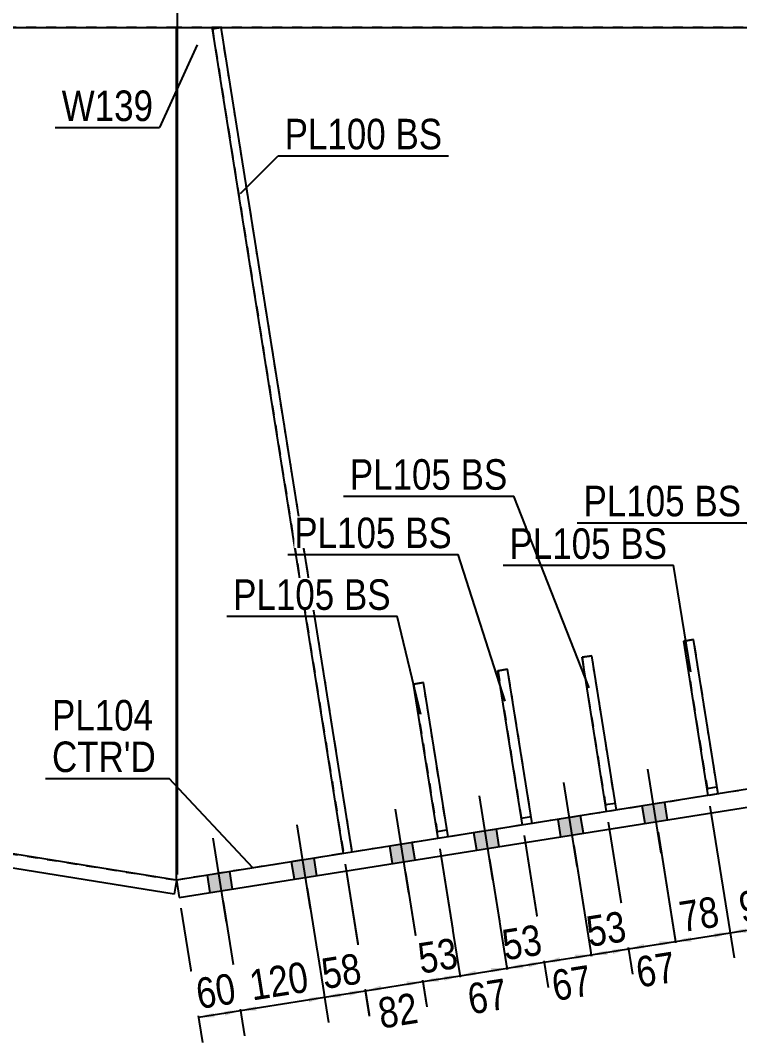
# Model space of a CAD drawing. Header units: millimetres. Extents: x -351 to 51, y -184 to 93.
# Drawn here: x -92.1 to -24.6, y -55.3 to 40.7 of the extents above; entities that cross this region are included whole.
import ezdxf

# ---------------------------------------------------------------- set-up
doc = ezdxf.new("R2010")
doc.units = ezdxf.units.MM
doc.linetypes.add('DXK_LINE_DOT1', pattern=[1.8814, 0.9407, -0.9407])
doc.styles.add('Arial Narrow', font='ARIALN.TTF', dxfattribs={"height": 0.2})

# ---------------------------------------------------------------- blocks, each defined once
blk = doc.blocks.new('Part-623384917-1373 - 1231')
at = {"color": 7, "linetype": 'DXK_LINE_DOT1'}
for p, q in [((-46.346, -20.207), (-47.268, -20.354)), ((-47.268, -20.354), (-44.965, -34.839)), ((-44.043, -34.692), (-46.346, -20.207)), ((-45.07, -34.18), (-44.148, -34.034))]:
    blk.add_line(p, q, dxfattribs=at)
blk = doc.blocks.new('Part-623384917-1383 - 1231')
at = {"color": 7, "linetype": 'DXK_LINE_DOT1'}
for p, q in [((-38.446, -18.951), (-39.367, -19.098)), ((-39.367, -19.098), (-37.064, -33.582)), ((-36.142, -33.436), (-38.446, -18.951)), ((-37.169, -32.924), (-36.247, -32.777))]:
    blk.add_line(p, q, dxfattribs=at)
blk = doc.blocks.new('Bolt-623384917-1241 - 1231')
at = {"linetype": 'Continuous'}
for points in [[(31.606, -22.663), (29.5, -22.998), (29.761, -24.644), (31.868, -24.309)], [(31.606, -22.663), (29.5, -22.998), (29.761, -24.644), (31.868, -24.309)], [(31.606, -22.663), (29.5, -22.998), (29.761, -24.644), (31.868, -24.309)], [(31.606, -22.663), (29.5, -22.998), (29.761, -24.644), (31.868, -24.309)], [(23.706, -23.919), (21.599, -24.254), (21.861, -25.9), (23.967, -25.565)], [(23.706, -23.919), (21.599, -24.254), (21.861, -25.9), (23.967, -25.565)], [(23.706, -23.919), (21.599, -24.254), (21.861, -25.9), (23.967, -25.565)], [(23.706, -23.919), (21.599, -24.254), (21.861, -25.9), (23.967, -25.565)], [(14.488, -25.385), (12.381, -25.72), (12.643, -27.366), (14.75, -27.031)], [(14.488, -25.385), (12.381, -25.72), (12.643, -27.366), (14.75, -27.031)], [(14.488, -25.385), (12.381, -25.72), (12.643, -27.366), (14.75, -27.031)], [(14.488, -25.385), (12.381, -25.72), (12.643, -27.366), (14.75, -27.031)], [(6.587, -26.641), (4.481, -26.976), (4.742, -28.622), (6.849, -28.287)], [(6.587, -26.641), (4.481, -26.976), (4.742, -28.622), (6.849, -28.287)], [(6.587, -26.641), (4.481, -26.976), (4.742, -28.622), (6.849, -28.287)], [(6.587, -26.641), (4.481, -26.976), (4.742, -28.622), (6.849, -28.287)], [(-1.313, -27.897), (-3.42, -28.233), (-3.158, -29.878), (-1.052, -29.543)], [(-1.313, -27.897), (-3.42, -28.233), (-3.158, -29.878), (-1.052, -29.543)], [(-1.313, -27.897), (-3.42, -28.233), (-3.158, -29.878), (-1.052, -29.543)], [(-1.313, -27.897), (-3.42, -28.233), (-3.158, -29.878), (-1.052, -29.543)], [(-9.214, -29.154), (-11.321, -29.489), (-11.059, -31.135), (-8.952, -30.8)], [(-9.214, -29.154), (-11.321, -29.489), (-11.059, -31.135), (-8.952, -30.8)], [(-9.214, -29.154), (-11.321, -29.489), (-11.059, -31.135), (-8.952, -30.8)], [(-9.214, -29.154), (-11.321, -29.489), (-11.059, -31.135), (-8.952, -30.8)], [(-20.407, -30.934), (-22.514, -31.269), (-22.252, -32.915), (-20.145, -32.58)], [(-20.407, -30.934), (-22.514, -31.269), (-22.252, -32.915), (-20.145, -32.58)], [(-20.407, -30.934), (-22.514, -31.269), (-22.252, -32.915), (-20.145, -32.58)], [(-20.407, -30.934), (-22.514, -31.269), (-22.252, -32.915), (-20.145, -32.58)], [(-31.599, -32.713), (-33.706, -33.048), (-33.445, -34.694), (-31.338, -34.359)], [(-31.599, -32.713), (-33.706, -33.048), (-33.445, -34.694), (-31.338, -34.359)], [(-31.599, -32.713), (-33.706, -33.048), (-33.445, -34.694), (-31.338, -34.359)], [(-31.599, -32.713), (-33.706, -33.048), (-33.445, -34.694), (-31.338, -34.359)], [(-39.5, -33.97), (-41.607, -34.305), (-41.345, -35.951), (-39.238, -35.616)], [(-39.5, -33.97), (-41.607, -34.305), (-41.345, -35.951), (-39.238, -35.616)], [(-39.5, -33.97), (-41.607, -34.305), (-41.345, -35.951), (-39.238, -35.616)], [(-39.5, -33.97), (-41.607, -34.305), (-41.345, -35.951), (-39.238, -35.616)], [(-47.401, -35.226), (-49.508, -35.561), (-49.246, -37.207), (-47.139, -36.872)], [(-47.401, -35.226), (-49.508, -35.561), (-49.246, -37.207), (-47.139, -36.872)], [(-47.401, -35.226), (-49.508, -35.561), (-49.246, -37.207), (-47.139, -36.872)], [(-47.401, -35.226), (-49.508, -35.561), (-49.246, -37.207), (-47.139, -36.872)], [(-55.302, -36.482), (-57.409, -36.817), (-57.147, -38.463), (-55.04, -38.128)], [(-55.302, -36.482), (-57.409, -36.817), (-57.147, -38.463), (-55.04, -38.128)], [(-55.302, -36.482), (-57.409, -36.817), (-57.147, -38.463), (-55.04, -38.128)], [(-55.302, -36.482), (-57.409, -36.817), (-57.147, -38.463), (-55.04, -38.128)], [(-64.519, -37.948), (-66.626, -38.283), (-66.364, -39.929), (-64.257, -39.594)], [(-64.519, -37.948), (-66.626, -38.283), (-66.364, -39.929), (-64.257, -39.594)], [(-64.519, -37.948), (-66.626, -38.283), (-66.364, -39.929), (-64.257, -39.594)], [(-64.519, -37.948), (-66.626, -38.283), (-66.364, -39.929), (-64.257, -39.594)], [(-72.42, -39.204), (-74.527, -39.539), (-74.265, -41.185), (-72.158, -40.85)], [(-72.42, -39.204), (-74.527, -39.539), (-74.265, -41.185), (-72.158, -40.85)], [(-72.42, -39.204), (-74.527, -39.539), (-74.265, -41.185), (-72.158, -40.85)], [(-72.42, -39.204), (-74.527, -39.539), (-74.265, -41.185), (-72.158, -40.85)]]:
    blk.add_hatch(color=3, dxfattribs=at).paths.add_polyline_path(points)
at = {"color": 3, "linetype": 'Continuous'}
for p, q in [((31.283, -27.423), (30.03, -19.538)), ((31.283, -27.423), (30.03, -19.538)), ((31.283, -27.423), (30.03, -19.538)), ((31.283, -27.423), (30.03, -19.538)), ((23.383, -28.679), (22.129, -20.795)), ((23.383, -28.679), (22.129, -20.795)), ((23.383, -28.679), (22.129, -20.795)), ((23.383, -28.679), (22.129, -20.795)), ((14.165, -30.145), (12.911, -22.26)), ((14.165, -30.145), (12.911, -22.26)), ((14.165, -30.145), (12.911, -22.26)), ((14.165, -30.145), (12.911, -22.26)), ((29.761, -24.644), (29.5, -22.998)), ((29.761, -24.644), (29.5, -22.998)), ((29.761, -24.644), (29.5, -22.998)), ((29.761, -24.644), (29.5, -22.998)), ((31.868, -24.309), (31.606, -22.663)), ((31.868, -24.309), (31.606, -22.663)), ((31.868, -24.309), (31.606, -22.663)), ((31.868, -24.309), (31.606, -22.663)), ((6.264, -31.401), (5.011, -23.517)), ((6.264, -31.401), (5.011, -23.517)), ((6.264, -31.401), (5.011, -23.517)), ((6.264, -31.401), (5.011, -23.517)), ((23.967, -25.565), (23.706, -23.919)), ((23.967, -25.565), (23.706, -23.919)), ((23.967, -25.565), (23.706, -23.919)), ((23.967, -25.565), (23.706, -23.919)), ((-1.636, -32.657), (-2.89, -24.773)), ((-1.636, -32.657), (-2.89, -24.773)), ((-1.636, -32.657), (-2.89, -24.773)), ((-1.636, -32.657), (-2.89, -24.773)), ((21.861, -25.9), (21.599, -24.254)), ((21.861, -25.9), (21.599, -24.254)), ((21.861, -25.9), (21.599, -24.254)), ((21.861, -25.9), (21.599, -24.254)), ((12.643, -27.366), (12.381, -25.72)), ((12.643, -27.366), (12.381, -25.72)), ((12.643, -27.366), (12.381, -25.72)), ((12.643, -27.366), (12.381, -25.72)), ((14.75, -27.031), (14.488, -25.385)), ((14.75, -27.031), (14.488, -25.385)), ((14.75, -27.031), (14.488, -25.385)), ((14.75, -27.031), (14.488, -25.385)), ((-9.537, -33.914), (-10.791, -26.029)), ((-9.537, -33.914), (-10.791, -26.029)), ((-9.537, -33.914), (-10.791, -26.029)), ((-9.537, -33.914), (-10.791, -26.029)), ((6.849, -28.287), (6.587, -26.641)), ((6.849, -28.287), (6.587, -26.641)), ((6.849, -28.287), (6.587, -26.641)), ((6.849, -28.287), (6.587, -26.641)), ((-20.73, -35.693), (-21.984, -27.809)), ((-20.73, -35.693), (-21.984, -27.809)), ((-20.73, -35.693), (-21.984, -27.809)), ((-20.73, -35.693), (-21.984, -27.809)), ((4.742, -28.622), (4.481, -26.976)), ((4.742, -28.622), (4.481, -26.976)), ((4.742, -28.622), (4.481, -26.976)), ((4.742, -28.622), (4.481, -26.976)), ((-3.158, -29.878), (-3.42, -28.233)), ((-3.158, -29.878), (-3.42, -28.233)), ((-3.158, -29.878), (-3.42, -28.233)), ((-3.158, -29.878), (-3.42, -28.233)), ((-1.052, -29.543), (-1.313, -27.897)), ((-1.052, -29.543), (-1.313, -27.897)), ((-1.052, -29.543), (-1.313, -27.897)), ((-1.052, -29.543), (-1.313, -27.897)), ((-31.923, -37.473), (-33.176, -29.589)), ((-31.923, -37.473), (-33.176, -29.589)), ((-31.923, -37.473), (-33.176, -29.589)), ((-31.923, -37.473), (-33.176, -29.589)), ((-11.059, -31.135), (-11.321, -29.489)), ((-11.059, -31.135), (-11.321, -29.489)), ((-11.059, -31.135), (-11.321, -29.489)), ((-11.059, -31.135), (-11.321, -29.489)), ((-8.952, -30.8), (-9.214, -29.154)), ((-8.952, -30.8), (-9.214, -29.154)), ((-8.952, -30.8), (-9.214, -29.154)), ((-8.952, -30.8), (-9.214, -29.154)), ((-39.823, -38.729), (-41.077, -30.845)), ((-39.823, -38.729), (-41.077, -30.845)), ((-39.823, -38.729), (-41.077, -30.845)), ((-39.823, -38.729), (-41.077, -30.845)), ((-22.252, -32.915), (-22.514, -31.269)), ((-22.252, -32.915), (-22.514, -31.269)), ((-22.252, -32.915), (-22.514, -31.269)), ((-22.252, -32.915), (-22.514, -31.269)), ((-20.145, -32.58), (-20.407, -30.934)), ((-20.145, -32.58), (-20.407, -30.934)), ((-20.145, -32.58), (-20.407, -30.934)), ((-20.145, -32.58), (-20.407, -30.934)), ((-47.724, -39.986), (-48.978, -32.102)), ((-47.724, -39.986), (-48.978, -32.102)), ((-47.724, -39.986), (-48.978, -32.102)), ((-47.724, -39.986), (-48.978, -32.102)), ((-55.625, -41.242), (-56.879, -33.358)), ((-55.625, -41.242), (-56.879, -33.358)), ((-55.625, -41.242), (-56.879, -33.358)), ((-55.625, -41.242), (-56.879, -33.358)), ((-33.445, -34.694), (-33.706, -33.048)), ((-33.445, -34.694), (-33.706, -33.048)), ((-33.445, -34.694), (-33.706, -33.048)), ((-33.445, -34.694), (-33.706, -33.048)), ((-31.338, -34.359), (-31.599, -32.713)), ((-31.338, -34.359), (-31.599, -32.713)), ((-31.338, -34.359), (-31.599, -32.713)), ((-31.338, -34.359), (-31.599, -32.713)), ((-41.345, -35.951), (-41.607, -34.305)), ((-41.345, -35.951), (-41.607, -34.305)), ((-41.345, -35.951), (-41.607, -34.305)), ((-41.345, -35.951), (-41.607, -34.305)), ((-39.238, -35.616), (-39.5, -33.97)), ((-39.238, -35.616), (-39.5, -33.97)), ((-39.238, -35.616), (-39.5, -33.97)), ((-39.238, -35.616), (-39.5, -33.97)), ((-64.842, -42.708), (-66.096, -34.824)), ((-64.842, -42.708), (-66.096, -34.824)), ((-64.842, -42.708), (-66.096, -34.824)), ((-64.842, -42.708), (-66.096, -34.824)), ((-47.139, -36.872), (-47.401, -35.226)), ((-47.139, -36.872), (-47.401, -35.226)), ((-47.139, -36.872), (-47.401, -35.226)), ((-47.139, -36.872), (-47.401, -35.226)), ((-72.743, -43.964), (-73.997, -36.08)), ((-72.743, -43.964), (-73.997, -36.08)), ((-72.743, -43.964), (-73.997, -36.08)), ((-72.743, -43.964), (-73.997, -36.08)), ((-49.246, -37.207), (-49.508, -35.561)), ((-49.246, -37.207), (-49.508, -35.561)), ((-49.246, -37.207), (-49.508, -35.561)), ((-49.246, -37.207), (-49.508, -35.561)), ((-57.147, -38.463), (-57.409, -36.817)), ((-57.147, -38.463), (-57.409, -36.817)), ((-57.147, -38.463), (-57.409, -36.817)), ((-57.147, -38.463), (-57.409, -36.817)), ((-55.04, -38.128), (-55.302, -36.482)), ((-55.04, -38.128), (-55.302, -36.482)), ((-55.04, -38.128), (-55.302, -36.482)), ((-55.04, -38.128), (-55.302, -36.482)), ((-66.364, -39.929), (-66.626, -38.283)), ((-66.364, -39.929), (-66.626, -38.283)), ((-66.364, -39.929), (-66.626, -38.283)), ((-66.364, -39.929), (-66.626, -38.283)), ((-64.257, -39.594), (-64.519, -37.948)), ((-64.257, -39.594), (-64.519, -37.948)), ((-64.257, -39.594), (-64.519, -37.948)), ((-64.257, -39.594), (-64.519, -37.948)), ((-72.158, -40.85), (-72.42, -39.204)), ((-72.158, -40.85), (-72.42, -39.204)), ((-72.158, -40.85), (-72.42, -39.204)), ((-72.158, -40.85), (-72.42, -39.204)), ((-74.265, -41.185), (-74.527, -39.539)), ((-74.265, -41.185), (-74.527, -39.539)), ((-74.265, -41.185), (-74.527, -39.539)), ((-74.265, -41.185), (-74.527, -39.539))]:
    blk.add_line(p, q, dxfattribs=at)
blk = doc.blocks.new('Part-623384917-1555 - 1231')
at = {"color": 2, "linetype": 'Continuous'}
for p, q in [((-74.059, 39.874), (-73.269, 40)), ((-61.754, -37.508), (-74.059, 39.874)), ((-73.269, 40), (-60.964, -37.383))]:
    blk.add_line(p, q, dxfattribs=at)
blk = doc.blocks.new('Part-623384917-1393 - 1231')
at = {"color": 7, "linetype": 'DXK_LINE_DOT1'}
for p, q in [((-28.899, -17.433), (-29.821, -17.58)), ((-29.821, -17.58), (-27.517, -32.064)), ((-26.596, -31.918), (-28.899, -17.433)), ((-27.622, -31.406), (-26.7, -31.259))]:
    blk.add_line(p, q, dxfattribs=at)
blk = doc.blocks.new('Part-623384917-1258 - 1231')
at = {"color": 2, "linetype": 'Continuous'}
for p, q in [((-77.424, -40), (-77.424, 40)), ((7.779, 39.73), (7.736, 40))]:
    blk.add_line(p, q, dxfattribs=at)
at = {"color": 7, "linetype": 'DXK_LINE_DOT1'}
for p, q in [((7.736, 40), (-77.424, 40)), ((7.779, 39.73), (18.044, -24.82)), ((18.044, -24.82), (-77.424, -40))]:
    blk.add_line(p, q, dxfattribs=at)
blk = doc.blocks.new('Part-623384917-1681 - 1231')
at = {"color": 2, "linetype": 'Continuous'}
for p, q in [((34.503, -22.202), (-77.424, -40)), ((34.765, -23.848), (34.503, -22.202)), ((-77.162, -41.646), (34.765, -23.848)), ((-77.424, -40), (-77.162, -41.646))]:
    blk.add_line(p, q, dxfattribs=at)
blk = doc.blocks.new('Part-623384917-1388 - 1231')
at = {"color": 2, "linetype": 'Continuous'}
for p, q in [((-39.367, -19.098), (-38.446, -18.951)), ((-37.064, -33.582), (-39.367, -19.098)), ((-36.142, -33.436), (-38.446, -18.951))]:
    blk.add_line(p, q, dxfattribs=at)
blk = doc.blocks.new('Part-623384917-1346 - 1231')
at = {"color": 7, "linetype": 'DXK_LINE_DOT1'}
for p, q in [((-54.247, -21.464), (-55.169, -21.61)), ((-55.169, -21.61), (-52.866, -36.095)), ((-51.944, -35.948), (-54.247, -21.464)), ((-52.97, -35.437), (-52.049, -35.29))]:
    blk.add_line(p, q, dxfattribs=at)
blk = doc.blocks.new('Part-623384917-1368 - 1231')
at = {"color": 2, "linetype": 'Continuous'}
for p, q in [((-55.169, -21.61), (-54.247, -21.464)), ((-52.866, -36.095), (-55.169, -21.61)), ((-51.944, -35.948), (-54.247, -21.464))]:
    blk.add_line(p, q, dxfattribs=at)
blk = doc.blocks.new('Part-623384917-1577 - 1231')
at = {"color": 7, "linetype": 'DXK_LINE_DOT1'}
for p, q in [((-73.269, 40), (-74.059, 39.874)), ((-74.059, 39.874), (-61.754, -37.508)), ((-73.269, 40), (-60.964, -37.383))]:
    blk.add_line(p, q, dxfattribs=at)
blk = doc.blocks.new('Part-623384917-1378 - 1231')
at = {"color": 2, "linetype": 'Continuous'}
for p, q in [((-47.268, -20.354), (-46.346, -20.207)), ((-44.965, -34.839), (-47.268, -20.354)), ((-44.043, -34.692), (-46.346, -20.207))]:
    blk.add_line(p, q, dxfattribs=at)
blk = doc.blocks.new('Part-623384917-1398 - 1231')
at = {"color": 2, "linetype": 'Continuous'}
for p, q in [((-29.821, -17.58), (-28.899, -17.433)), ((-27.517, -32.064), (-29.821, -17.58)), ((-26.596, -31.918), (-28.899, -17.433))]:
    blk.add_line(p, q, dxfattribs=at)
blk = doc.blocks.new('Part-623384917-1445 - 1231')
at = {"color": 2, "linetype": 'Continuous'}
blk.add_line((-192.264, 40), (22.375, 40), dxfattribs=at)
blk = doc.blocks.new('Part-623384917-1489 - 1231')
at = {"color": 2, "linetype": 'Continuous'}
blk.add_line((-202.91, 40), (-202.91, -20), dxfattribs=at)
at = {"color": 7, "linetype": 'DXK_LINE_DOT1'}
for p, q in [((-77.424, 40), (-202.91, 40)), ((-77.424, -40), (-77.424, 40)), ((-202.91, -20), (-77.424, -40))]:
    blk.add_line(p, q, dxfattribs=at)
blk = doc.blocks.new('Part-623384917-1533 - 1231')
at = {"color": 2, "linetype": 'Continuous'}
for p, q in [((-202.91, -20), (-203.12, -21.317)), ((-77.424, -40), (-202.91, -20)), ((-77.634, -41.317), (-203.12, -21.317)), ((-77.424, -40), (-77.634, -41.317))]:
    blk.add_line(p, q, dxfattribs=at)
blk = doc.blocks.new('StraightDimension-623384917-6394 - 1231')
at = {"linetype": 'Continuous'}
for points in [[(-55.828, -49.519), (-54.307, -49.531), (-55.749, -50.013)], [(-58.185, -50.4), (-59.706, -50.389), (-58.264, -49.907)]]:
    blk.add_hatch(color=7, dxfattribs=at).paths.add_polyline_path(points)
at = {"color": 7, "linetype": 'Continuous'}
for p, q in [((-61.597, -38.496), (-59.352, -52.611)), ((-55.936, -39.283), (-53.954, -51.753)), ((-59.706, -50.389), (-54.307, -49.531))]:
    blk.add_line(p, q, dxfattribs=at)
at = {"color": 0}
blk.add_wipeout([(-53.925, -53.875), (-54.585, -49.727), (-59.381, -50.489), (-58.721, -54.637)], dxfattribs=at)
at = {"color": 3, "style": 'Arial Narrow'}
blk.add_text('82', height=2.8633, rotation=9.03554, dxfattribs=at).set_placement((-58.223, -53.95))
blk = doc.blocks.new('StraightDimension-623384917-6386 - 1231')
at = {"linetype": 'Continuous'}
for points in [[(-20.933, -43.971), (-19.412, -43.982), (-20.854, -44.464)], [(-23.949, -44.956), (-25.469, -44.945), (-24.027, -44.463)]]:
    blk.add_hatch(color=7, dxfattribs=at).paths.add_polyline_path(points)
at = {"color": 7, "linetype": 'Continuous'}
for p, q in [((-27.36, -33.052), (-25.092, -47.315)), ((-21.041, -33.735), (-19.035, -46.352)), ((-25.469, -44.945), (-19.412, -43.982))]:
    blk.add_line(p, q, dxfattribs=at)
at = {"color": 0}
blk.add_wipeout([(-20.066, -43.934), (-20.726, -39.786), (-25.522, -40.549), (-24.862, -44.697)], dxfattribs=at)
at = {"color": 3, "style": 'Arial Narrow'}
blk.add_text('92', height=2.8633, rotation=9.03554, dxfattribs=at).set_placement((-24.364, -44.01))
blk = doc.blocks.new('StraightDimension-623384917-3602 - 1231')
at = {"color": 7, "linetype": 'Continuous'}
blk.add_line((-77.347, -39.48), (-77.347, 73.266), dxfattribs=at)
blk = doc.blocks.new('StraightDimension-623384917-6393 - 1231')
at = {"linetype": 'Continuous'}
for points in [[(-52.786, -49.542), (-54.307, -49.531), (-52.865, -49.048)], [(-52.338, -48.964), (-50.817, -48.976), (-52.26, -49.458)]]:
    blk.add_hatch(color=7, dxfattribs=at).paths.add_polyline_path(points)
at = {"color": 7, "linetype": 'Continuous'}
for p, q in [((-52.709, -37.083), (-50.44, -51.346)), ((-55.936, -39.283), (-53.93, -51.901)), ((-54.307, -49.531), (-50.817, -48.976))]:
    blk.add_line(p, q, dxfattribs=at)
at = {"color": 0}
blk.add_wipeout([(-50.188, -48.724), (-50.847, -44.576), (-55.643, -45.339), (-54.984, -49.486)], dxfattribs=at)
at = {"color": 3, "style": 'Arial Narrow'}
blk.add_text('53', height=2.8633, rotation=9.03554, dxfattribs=at).set_placement((-54.485, -48.8))
blk = doc.blocks.new('StraightDimension-623384917-6387 - 1231')
at = {"linetype": 'Continuous'}
for points in [[(-26.99, -44.934), (-25.469, -44.945), (-26.911, -45.428)], [(-29.084, -45.773), (-30.605, -45.762), (-29.163, -45.279)]]:
    blk.add_hatch(color=7, dxfattribs=at).paths.add_polyline_path(points)
at = {"color": 7, "linetype": 'Continuous'}
for p, q in [((-27.36, -33.052), (-25.092, -47.315)), ((-32.234, -35.514), (-30.228, -48.132)), ((-30.605, -45.762), (-25.469, -44.945))]:
    blk.add_line(p, q, dxfattribs=at)
at = {"color": 0}
blk.add_wipeout([(-25.662, -44.824), (-26.322, -40.676), (-31.118, -41.439), (-30.458, -45.587)], dxfattribs=at)
at = {"color": 3, "style": 'Arial Narrow'}
blk.add_text('78', height=2.8633, rotation=9.03554, dxfattribs=at).set_placement((-29.96, -44.9))
blk = doc.blocks.new('StraightDimension-623384917-6388 - 1231')
at = {"linetype": 'Continuous'}
for points in [[(-33.495, -46.474), (-35.016, -46.463), (-33.574, -45.981)], [(-32.125, -45.75), (-30.605, -45.762), (-32.047, -46.244)]]:
    blk.add_hatch(color=7, dxfattribs=at).paths.add_polyline_path(points)
at = {"color": 7, "linetype": 'Continuous'}
for p, q in [((-36.907, -34.57), (-34.663, -48.685)), ((-32.234, -35.514), (-30.251, -47.984)), ((-35.016, -46.463), (-30.605, -45.762))]:
    blk.add_line(p, q, dxfattribs=at)
at = {"color": 0}
blk.add_wipeout([(-29.729, -50.027), (-30.389, -45.879), (-35.185, -46.642), (-34.525, -50.79)], dxfattribs=at)
at = {"color": 3, "style": 'Arial Narrow'}
blk.add_text('67', height=2.8633, rotation=9.03554, dxfattribs=at).set_placement((-34.027, -50.103))
blk = doc.blocks.new('StraightDimension-623384917-6389 - 1231')
at = {"linetype": 'Continuous'}
for points in [[(-36.985, -47.029), (-38.505, -47.018), (-37.063, -46.536)], [(-36.537, -46.452), (-35.016, -46.463), (-36.458, -46.946)]]:
    blk.add_hatch(color=7, dxfattribs=at).paths.add_polyline_path(points)
at = {"color": 7, "linetype": 'Continuous'}
for p, q in [((-36.907, -34.57), (-34.639, -48.833)), ((-40.135, -36.771), (-38.129, -49.388)), ((-38.505, -47.018), (-35.016, -46.463))]:
    blk.add_line(p, q, dxfattribs=at)
at = {"color": 0}
blk.add_wipeout([(-34.386, -46.211), (-35.046, -42.063), (-39.842, -42.826), (-39.182, -46.974)], dxfattribs=at)
at = {"color": 3, "style": 'Arial Narrow'}
blk.add_text('53', height=2.8633, rotation=9.03554, dxfattribs=at).set_placement((-38.684, -46.287))
blk = doc.blocks.new('StraightDimension-623384917-6390 - 1231')
at = {"linetype": 'Continuous'}
for points in [[(-41.396, -47.731), (-42.917, -47.719), (-41.475, -47.237)], [(-40.026, -47.007), (-38.505, -47.018), (-39.948, -47.5)]]:
    blk.add_hatch(color=7, dxfattribs=at).paths.add_polyline_path(points)
at = {"color": 7, "linetype": 'Continuous'}
for p, q in [((-44.808, -35.826), (-42.563, -49.942)), ((-40.135, -36.771), (-38.152, -49.24)), ((-42.917, -47.719), (-38.505, -47.018))]:
    blk.add_line(p, q, dxfattribs=at)
at = {"color": 0}
blk.add_wipeout([(-37.63, -51.283), (-38.289, -47.136), (-43.085, -47.898), (-42.426, -52.046)], dxfattribs=at)
at = {"color": 3, "style": 'Arial Narrow'}
blk.add_text('67', height=2.8633, rotation=9.03554, dxfattribs=at).set_placement((-41.928, -51.359))
blk = doc.blocks.new('StraightDimension-623384917-6391 - 1231')
at = {"linetype": 'Continuous'}
for points in [[(-44.885, -48.286), (-46.406, -48.274), (-44.964, -47.792)], [(-44.437, -47.708), (-42.917, -47.719), (-44.359, -48.202)]]:
    blk.add_hatch(color=7, dxfattribs=at).paths.add_polyline_path(points)
at = {"color": 7, "linetype": 'Continuous'}
for p, q in [((-44.808, -35.826), (-42.54, -50.09)), ((-48.036, -38.027), (-46.029, -50.645)), ((-46.406, -48.274), (-42.917, -47.719))]:
    blk.add_line(p, q, dxfattribs=at)
at = {"color": 0}
blk.add_wipeout([(-42.287, -47.467), (-42.947, -43.32), (-47.743, -44.082), (-47.083, -48.23)], dxfattribs=at)
at = {"color": 3, "style": 'Arial Narrow'}
blk.add_text('53', height=2.8633, rotation=9.03554, dxfattribs=at).set_placement((-46.585, -47.543))
blk = doc.blocks.new('StraightDimension-623384917-6392 - 1231')
at = {"linetype": 'Continuous'}
for points in [[(-49.297, -48.987), (-50.817, -48.976), (-49.375, -48.493)], [(-47.927, -48.263), (-46.406, -48.274), (-47.848, -48.757)]]:
    blk.add_hatch(color=7, dxfattribs=at).paths.add_polyline_path(points)
at = {"color": 7, "linetype": 'Continuous'}
for p, q in [((-52.709, -37.083), (-50.464, -51.198)), ((-48.036, -38.027), (-46.053, -50.496)), ((-50.817, -48.976), (-46.406, -48.274))]:
    blk.add_line(p, q, dxfattribs=at)
at = {"color": 0}
blk.add_wipeout([(-45.531, -52.54), (-46.19, -48.392), (-50.986, -49.155), (-50.327, -53.302)], dxfattribs=at)
at = {"color": 3, "style": 'Arial Narrow'}
blk.add_text('67', height=2.8633, rotation=9.03554, dxfattribs=at).set_placement((-49.828, -52.616))
blk = doc.blocks.new('StraightDimension-623384917-6395 - 1231')
at = {"linetype": 'Continuous'}
for points in [[(-62.004, -51.008), (-63.524, -50.996), (-62.082, -50.514)], [(-61.226, -50.378), (-59.706, -50.389), (-61.148, -50.872)]]:
    blk.add_hatch(color=7, dxfattribs=at).paths.add_polyline_path(points)
at = {"color": 7, "linetype": 'Continuous'}
for p, q in [((-61.597, -38.496), (-59.329, -52.759)), ((-65.154, -40.749), (-63.148, -53.367)), ((-63.524, -50.996), (-59.706, -50.389))]:
    blk.add_line(p, q, dxfattribs=at)
at = {"color": 0}
blk.add_wipeout([(-59.241, -50.163), (-59.9, -46.015), (-64.696, -46.778), (-64.037, -50.926)], dxfattribs=at)
at = {"color": 3, "style": 'Arial Narrow'}
blk.add_text('58', height=2.8633, rotation=9.03554, dxfattribs=at).set_placement((-63.538, -50.239))
blk = doc.blocks.new('StraightDimension-623384917-6396 - 1231')
at = {"linetype": 'Continuous'}
for points in [[(-69.905, -52.264), (-71.425, -52.253), (-69.983, -51.77)], [(-65.045, -50.985), (-63.524, -50.996), (-64.967, -51.479)]]:
    blk.add_hatch(color=7, dxfattribs=at).paths.add_polyline_path(points)
at = {"color": 7, "linetype": 'Continuous'}
for p, q in [((-65.154, -40.749), (-63.148, -53.367)), ((-73.055, -42.005), (-71.048, -54.623)), ((-71.425, -52.253), (-63.524, -50.996))]:
    blk.add_line(p, q, dxfattribs=at)
at = {"color": 0}
blk.add_wipeout([(-64.198, -50.951), (-64.857, -46.804), (-71.459, -47.853), (-70.799, -52.001)], dxfattribs=at)
at = {"color": 3, "style": 'Arial Narrow'}
blk.add_text('120', height=2.8633, rotation=9.03554, dxfattribs=at).set_placement((-70.301, -51.314))
blk = doc.blocks.new('StraightDimension-623384917-6397 - 1231')
at = {"linetype": 'Continuous'}
for points in [[(-73.855, -52.892), (-75.376, -52.881), (-73.933, -52.398)], [(-72.946, -52.241), (-71.425, -52.253), (-72.867, -52.735)]]:
    blk.add_hatch(color=7, dxfattribs=at).paths.add_polyline_path(points)
at = {"color": 7, "linetype": 'Continuous'}
for p, q in [((-73.055, -42.005), (-71.048, -54.623)), ((-77.005, -42.634), (-74.999, -55.251)), ((-75.376, -52.881), (-71.425, -52.253))]:
    blk.add_line(p, q, dxfattribs=at)
at = {"color": 0}
blk.add_wipeout([(-71.026, -52.037), (-71.685, -47.889), (-76.481, -48.652), (-75.822, -52.8)], dxfattribs=at)
at = {"color": 3, "style": 'Arial Narrow'}
blk.add_text('60', height=2.8633, rotation=9.03554, dxfattribs=at).set_placement((-75.324, -52.113))
blk = doc.blocks.new('Mark-623384917-1253 - 1231')
at = {"color": 7, "linetype": 'Continuous'}
for p in [(-75.477, 38.364), (-88.8, 30.628)]:
    blk.add_line(p, (-79.013, 30.628), dxfattribs=at)
at = {"color": 0}
blk.add_wipeout([(-79.613, 31.228), (-79.613, 34.228), (-88.2, 34.228), (-88.2, 31.228)], dxfattribs=at)
blk.add_wipeout([(-79.613, 31.228), (-79.613, 34.228), (-88.2, 34.228), (-88.2, 31.228)], dxfattribs=at)
at = {"color": 3, "style": 'Arial Narrow'}
blk.add_text('W139', height=2.8633, dxfattribs=at).set_placement((-88.2, 31.228))
blk = doc.blocks.new('Mark-623384917-1677 - 1231')
at = {"color": 7, "linetype": 'Continuous'}
for p in [(-89.71, -30.464), (-70.263, -38.861)]:
    blk.add_line(p, (-78.106, -30.464), dxfattribs=at)
at = {"color": 0}
for points in [[(-79.606, -25.964), (-79.606, -22.964), (-89.11, -22.964), (-89.11, -25.964)], [(-79.354, -29.864), (-79.354, -26.864), (-89.11, -26.864), (-89.11, -29.864)]]:
    blk.add_wipeout(points, dxfattribs=at)
for points in [[(-79.606, -25.964), (-79.606, -22.964), (-89.11, -22.964), (-89.11, -25.964)], [(-79.354, -29.864), (-79.354, -26.864), (-89.11, -26.864), (-89.11, -29.864)]]:
    blk.add_wipeout(points, dxfattribs=at)
at = {"color": 3, "style": 'Arial Narrow'}
blk.add_text('PL104', height=2.8633, dxfattribs=at).set_placement((-89.11, -25.964))
at = {"color": 1, "style": 'Arial Narrow'}
blk.add_text("CTR'D", height=2.8633, dxfattribs=at).set_placement((-89.11, -29.864))
blk = doc.blocks.new('MarkSet-623384917-2626 - 1231')
at = {"color": 7, "linetype": 'Continuous'}
for p in [(-46.772, -10.46), (-29.141, -20.449)]:
    blk.add_line(p, (-30.786, -10.46), dxfattribs=at)
at = {"color": 0}
for points in [[(-36.668, -9.86), (-36.668, -6.86), (-46.172, -6.86), (-46.172, -9.86)], [(-31.386, -9.86), (-31.386, -6.86), (-35.768, -6.86), (-35.768, -9.86)]]:
    blk.add_wipeout(points, dxfattribs=at)
for points in [[(-36.668, -9.86), (-36.668, -6.86), (-46.172, -6.86), (-46.172, -9.86)], [(-31.386, -9.86), (-31.386, -6.86), (-35.768, -6.86), (-35.768, -9.86)]]:
    blk.add_wipeout(points, dxfattribs=at)
at = {"color": 3, "style": 'Arial Narrow'}
for s, p in [('PL105', (-46.172, -9.86)), ('BS', (-35.768, -9.86))]:
    blk.add_text(s, height=2.8633, dxfattribs=at).set_placement(p)
blk = doc.blocks.new('MarkSet-623384917-2632 - 1231')
at = {"color": 7, "linetype": 'Continuous'}
for p in [(-39.82, -6.465), (-17.948, -18.669)]:
    blk.add_line(p, (-23.833, -6.465), dxfattribs=at)
at = {"color": 0}
for points in [[(-29.716, -5.865), (-29.716, -2.865), (-39.22, -2.865), (-39.22, -5.865)], [(-24.433, -5.865), (-24.433, -2.865), (-28.816, -2.865), (-28.816, -5.865)]]:
    blk.add_wipeout(points, dxfattribs=at)
for points in [[(-29.716, -5.865), (-29.716, -2.865), (-39.22, -2.865), (-39.22, -5.865)], [(-24.433, -5.865), (-24.433, -2.865), (-28.816, -2.865), (-28.816, -5.865)]]:
    blk.add_wipeout(points, dxfattribs=at)
at = {"color": 3, "style": 'Arial Narrow'}
for s, p in [('PL105', (-39.22, -5.865)), ('BS', (-28.816, -5.865))]:
    blk.add_text(s, height=2.8633, dxfattribs=at).set_placement(p)
blk = doc.blocks.new('MarkSet-623384917-2697 - 1231')
at = {"color": 7, "linetype": 'Continuous'}
for p, q in [((-71.413, 24.436), (-67.877, 27.971)), ((-67.877, 27.971), (-51.891, 27.971))]:
    blk.add_line(p, q, dxfattribs=at)
at = {"color": 0}
for points in [[(-57.774, 28.571), (-57.774, 31.571), (-67.277, 31.571), (-67.277, 28.571)], [(-52.491, 28.571), (-52.491, 31.571), (-56.874, 31.571), (-56.874, 28.571)]]:
    blk.add_wipeout(points, dxfattribs=at)
for points in [[(-57.774, 28.571), (-57.774, 31.571), (-67.277, 31.571), (-67.277, 28.571)], [(-52.491, 28.571), (-52.491, 31.571), (-56.874, 31.571), (-56.874, 28.571)]]:
    blk.add_wipeout(points, dxfattribs=at)
at = {"color": 3, "style": 'Arial Narrow'}
for s, p in [('PL100', (-67.277, 28.571)), ('BS', (-56.874, 28.571))]:
    blk.add_text(s, height=2.8633, dxfattribs=at).set_placement(p)
blk = doc.blocks.new('MarkSet-623384917-2703 - 1231')
at = {"color": 7, "linetype": 'Continuous'}
for p in [(-61.759, -3.973), (-38.688, -21.967)]:
    blk.add_line(p, (-45.772, -3.973), dxfattribs=at)
at = {"color": 0}
for points in [[(-51.655, -3.373), (-51.655, -0.373), (-61.159, -0.373), (-61.159, -3.373)], [(-46.372, -3.373), (-46.372, -0.373), (-50.755, -0.373), (-50.755, -3.373)]]:
    blk.add_wipeout(points, dxfattribs=at)
for points in [[(-51.655, -3.373), (-51.655, -0.373), (-61.159, -0.373), (-61.159, -3.373)], [(-46.372, -3.373), (-46.372, -0.373), (-50.755, -0.373), (-50.755, -3.373)]]:
    blk.add_wipeout(points, dxfattribs=at)
at = {"color": 3, "style": 'Arial Narrow'}
for s, p in [('PL105', (-61.159, -3.373)), ('BS', (-50.755, -3.373))]:
    blk.add_text(s, height=2.8633, dxfattribs=at).set_placement(p)
blk = doc.blocks.new('MarkSet-623384917-2709 - 1231')
at = {"color": 7, "linetype": 'Continuous'}
for p in [(-66.97, -9.454), (-46.588, -23.223)]:
    blk.add_line(p, (-50.983, -9.454), dxfattribs=at)
at = {"color": 0}
for points in [[(-56.866, -8.854), (-56.866, -5.854), (-66.37, -5.854), (-66.37, -8.854)], [(-51.583, -8.854), (-51.583, -5.854), (-55.966, -5.854), (-55.966, -8.854)]]:
    blk.add_wipeout(points, dxfattribs=at)
for points in [[(-56.866, -8.854), (-56.866, -5.854), (-66.37, -5.854), (-66.37, -8.854)], [(-51.583, -8.854), (-51.583, -5.854), (-55.966, -5.854), (-55.966, -8.854)]]:
    blk.add_wipeout(points, dxfattribs=at)
at = {"color": 3, "style": 'Arial Narrow'}
for s, p in [('PL105', (-66.37, -8.854)), ('BS', (-55.966, -8.854))]:
    blk.add_text(s, height=2.8633, dxfattribs=at).set_placement(p)
blk = doc.blocks.new('MarkSet-623384917-2715 - 1231')
at = {"color": 7, "linetype": 'Continuous'}
for p in [(-72.712, -15.244), (-54.489, -24.48)]:
    blk.add_line(p, (-56.725, -15.244), dxfattribs=at)
at = {"color": 0}
for points in [[(-62.608, -14.644), (-62.608, -11.644), (-72.112, -11.644), (-72.112, -14.644)], [(-57.325, -14.644), (-57.325, -11.644), (-61.708, -11.644), (-61.708, -14.644)]]:
    blk.add_wipeout(points, dxfattribs=at)
for points in [[(-62.608, -14.644), (-62.608, -11.644), (-72.112, -11.644), (-72.112, -14.644)], [(-57.325, -14.644), (-57.325, -11.644), (-61.708, -11.644), (-61.708, -14.644)]]:
    blk.add_wipeout(points, dxfattribs=at)
at = {"color": 3, "style": 'Arial Narrow'}
for s, p in [('PL105', (-72.112, -14.644)), ('BS', (-61.708, -14.644))]:
    blk.add_text(s, height=2.8633, dxfattribs=at).set_placement(p)

msp = doc.modelspace()

# ---------------------------------------------------------------- block references
for name in ['Part-623384917-1445 - 1231', 'Part-623384917-1489 - 1231', 'Part-623384917-1258 - 1231', 'Part-623384917-1555 - 1231', 'Part-623384917-1577 - 1231', 'Part-623384917-1393 - 1231', 'Part-623384917-1398 - 1231', 'Part-623384917-1383 - 1231', 'Part-623384917-1388 - 1231', 'Part-623384917-1533 - 1231', 'Bolt-623384917-1241 - 1231', 'Part-623384917-1373 - 1231', 'Part-623384917-1378 - 1231', 'Part-623384917-1346 - 1231', 'Part-623384917-1368 - 1231', 'Part-623384917-1681 - 1231']:
    msp.add_blockref(name, (0, 0))

# ---------------------------------------------------------------- next in the draw order: block references
for name in ['StraightDimension-623384917-3602 - 1231', 'MarkSet-623384917-2697 - 1231', 'MarkSet-623384917-2626 - 1231', 'StraightDimension-623384917-6386 - 1231', 'StraightDimension-623384917-6394 - 1231']:
    msp.add_blockref(name, (0, 0))

# ---------------------------------------------------------------- next in the draw order: block references
for name in ['Mark-623384917-1253 - 1231', 'MarkSet-623384917-2632 - 1231', 'Mark-623384917-1677 - 1231', 'StraightDimension-623384917-6387 - 1231', 'StraightDimension-623384917-6393 - 1231', 'StraightDimension-623384917-6395 - 1231']:
    msp.add_blockref(name, (0, 0))

# ---------------------------------------------------------------- next in the draw order: block references
for name in ['MarkSet-623384917-2703 - 1231', 'StraightDimension-623384917-6388 - 1231', 'StraightDimension-623384917-6396 - 1231']:
    msp.add_blockref(name, (0, 0))

# ---------------------------------------------------------------- next in the draw order: block references
for name in ['MarkSet-623384917-2709 - 1231', 'StraightDimension-623384917-6389 - 1231', 'StraightDimension-623384917-6397 - 1231']:
    msp.add_blockref(name, (0, 0))

# ---------------------------------------------------------------- next in the draw order: block references
for name in ['MarkSet-623384917-2715 - 1231', 'StraightDimension-623384917-6390 - 1231']:
    msp.add_blockref(name, (0, 0))

# ---------------------------------------------------------------- next in the draw order: block references
msp.add_blockref('StraightDimension-623384917-6391 - 1231', (0, 0))

# ---------------------------------------------------------------- next in the draw order: block references
msp.add_blockref('StraightDimension-623384917-6392 - 1231', (0, 0))

doc.saveas('drawing.dxf')
